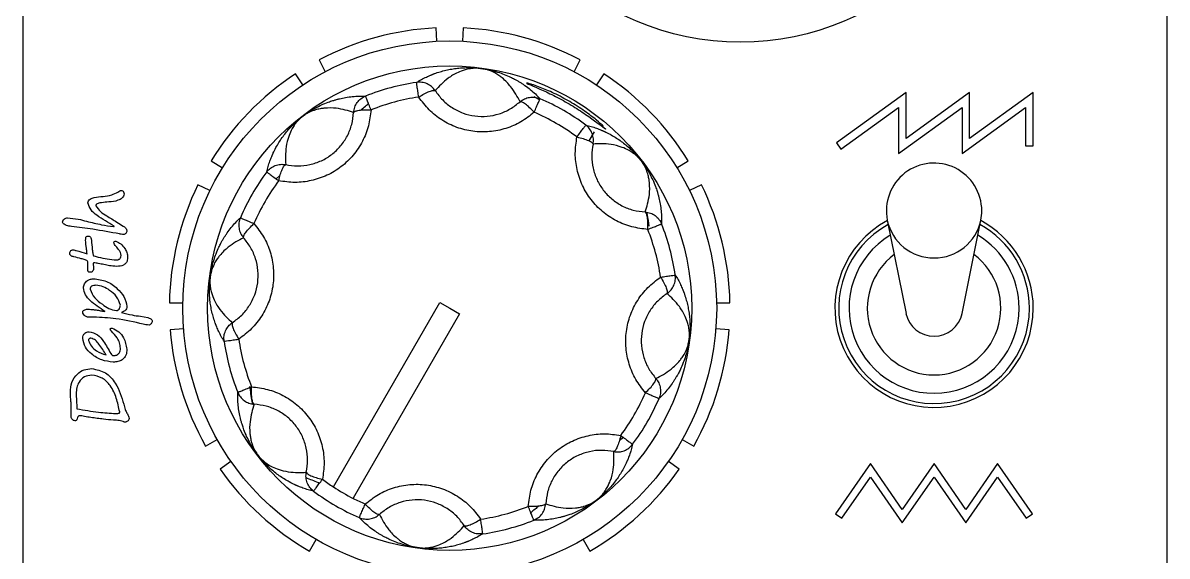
# Model space of a CAD drawing. Extents: x 90 to 120, y 105 to 234.
# Drawn here: x 90.16 to 120.16, y 193.55 to 207.52 of the extents above; entities that cross this region are included whole.
import ezdxf

# ---------------------------------------------------------------- set-up
doc = ezdxf.new("R2010")
doc.units = 0
doc.layers.get('0').update_dxf_attribs({"linetype": 'CONTINUOUS'})

msp = doc.modelspace()

# ---------------------------------------------------------------- linework, layer by layer
at = {"color": 7, "linetype": 'CONTINUOUS'}
for p, q in [((90.161, 230.687), (90.161, 108.687)), ((120.161, 108.687), (120.161, 230.687)), ((101.012, 207.039), (100.995, 207.389)), ((101.707, 207.389), (101.69, 207.039)), ((97.926, 206.55), (98.089, 206.241)), ((104.613, 206.241), (104.776, 206.55)), ((97.504, 205.896), (97.312, 206.188)), ((105.39, 206.188), (105.198, 205.896)), ((103.704, 205.502), (103.568, 205.58)), ((113.318, 205.693), (111.493, 204.379)), ((113.318, 204.493), (113.318, 205.693)), ((114.984, 205.693), (113.318, 204.493)), ((116.651, 205.693), (114.984, 204.493)), ((114.984, 204.493), (114.984, 205.693)), ((116.651, 204.297), (116.651, 205.693)), ((111.609, 204.216), (113.118, 205.302)), ((113.118, 204.102), (114.784, 205.302)), ((113.118, 205.302), (113.118, 204.102)), ((114.784, 204.102), (116.451, 205.302)), ((114.784, 205.302), (114.784, 204.102)), ((116.451, 205.302), (116.451, 204.297)), ((105.005, 204.429), (105.144, 204.67)), ((111.493, 204.379), (111.609, 204.216)), ((116.451, 204.297), (116.651, 204.297)), ((95.095, 203.906), (95.393, 203.722)), ((107.309, 203.722), (107.607, 203.906)), ((96.798, 203.434), (96.901, 203.518)), ((95.065, 203.128), (94.751, 203.282)), ((107.951, 203.282), (107.637, 203.128)), ((112.824, 202.351), (113.315, 199.906)), ((114.787, 199.906), (115.278, 202.351)), ((92.551, 202.194), (92.551, 202.198)), ((91.627, 201.537), (91.845, 201.474)), ((91.864, 201.046), (91.864, 201.252)), ((92.006, 201.211), (92.016, 201.111)), ((94.002, 200.19), (94.352, 200.183)), ((98.301, 195.364), (101.091, 200.197)), ((101.091, 200.197), (101.351, 200.047)), ((108.35, 200.183), (108.7, 200.19)), ((92.021, 199.81), (91.937, 199.809)), ((93.247, 199.833), (93.435, 199.803)), ((101.611, 199.897), (98.82, 195.064)), ((101.351, 200.047), (101.611, 199.897)), ((94.372, 199.505), (94.023, 199.478)), ((108.679, 199.478), (108.33, 199.505)), ((91.427, 197.198), (91.431, 197.34)), ((94.95, 196.434), (95.255, 196.606)), ((105.904, 196.661), (105.801, 196.577)), ((107.447, 196.606), (107.752, 196.434)), ((95.617, 196.032), (95.33, 195.832)), ((107.372, 195.832), (107.085, 196.032)), ((112.384, 195.973), (111.469, 194.654)), ((113.218, 194.773), (112.384, 195.973)), ((114.051, 195.973), (113.218, 194.773)), ((114.884, 194.773), (114.051, 195.973)), ((115.718, 195.973), (114.884, 194.773)), ((116.633, 194.654), (115.718, 195.973)), ((111.633, 194.54), (112.384, 195.622)), ((112.384, 195.622), (113.218, 194.422)), ((113.218, 194.422), (114.051, 195.622)), ((114.051, 195.622), (114.884, 194.422)), ((114.884, 194.422), (115.718, 195.622)), ((115.718, 195.622), (116.469, 194.54)), ((111.469, 194.654), (111.633, 194.54)), ((116.469, 194.54), (116.633, 194.654)), ((97.676, 193.682), (97.851, 193.985)), ((104.851, 193.985), (105.026, 193.682))]:
    msp.add_line(p, q, dxfattribs=at)
for centre, radius in [((108.971, 214.017), 7), ((101.351, 200.047), 7), ((101.351, 200.047), 6.347), ((101.351, 200.047), 6.347)]:
    msp.add_circle(centre, radius, dxfattribs=at)
for centre, radius, start, end in [((101.351, 200.047), 7.35, 92.7778, 117.7778), ((101.351, 200.047), 7.35, 62.2222, 87.2222), ((101.351, 200.047), 7.35, 123.3333, 148.3333), ((101.351, 200.047), 7.35, 31.6667, 56.6667), ((101.351, 200.047), 5.978, 98.3541, 111.6461), ((101.351, 200.047), 5.589, 98.3541, 111.6461), ((101.351, 200.047), 5.978, 53.3541, 66.6461), ((101.351, 200.047), 5.589, 53.3541, 66.6461), ((114.051, 202.597), 1.251, 0, 191.348), ((101.351, 200.047), 5.978, 143.3541, 156.6461), ((101.351, 200.047), 7.35, 153.8889, 178.8889), ((101.351, 200.047), 5.589, 143.3541, 156.6461), ((101.351, 200.047), 7.35, 1.1111, 26.1111), ((114.051, 202.597), 1.251, 348.652, 0), ((101.351, 200.047), 5.978, 8.3541, 21.6461), ((114.051, 200.047), 2.6, 118.0994, 0), ((114.051, 200.047), 2.5, 118.7905, 0), ((114.051, 200.047), 2.5, 0, 61.2095), ((114.051, 200.047), 2.6, 0, 61.9006), ((101.351, 200.047), 5.589, 8.3541, 21.6461), ((114.051, 200.047), 2.23, 120.9838, 0), ((114.051, 200.047), 2.23, 0, 59.0162), ((114.051, 200.047), 1.75, 126.7022, 53.2978), ((114.044, 200.059), 0.745, 191.8421, 270.5036), ((114.058, 200.059), 0.745, 269.4964, 348.1579), ((101.351, 200.047), 7.35, 184.4444, 209.4444), ((101.351, 200.047), 5.589, 188.3541, 201.6461), ((101.351, 200.047), 7.35, 330.5556, 355.5556), ((101.351, 200.047), 5.978, 188.3541, 201.6461), ((101.351, 200.047), 5.589, 323.3541, 336.6461), ((101.351, 200.047), 5.978, 323.3541, 336.6461), ((101.351, 200.047), 7.35, 215, 240), ((101.351, 200.047), 7.35, 300, 325), ((101.351, 200.047), 5.589, 233.3541, 236.9233), ((101.351, 200.047), 5.589, 236.9233, 243.0767), ((101.351, 200.047), 5.978, 233.3541, 246.6461), ((101.351, 200.047), 5.589, 243.0767, 246.6461), ((101.351, 200.047), 5.589, 278.3541, 291.6461), ((101.351, 200.047), 5.978, 278.3541, 291.6461)]:
    msp.add_arc(centre, radius, start, end, dxfattribs=at)
at = {"color": 8, "linetype": 'CONTINUOUS'}
for centre, radius, start, end in [((114.041, 202.607), 1.244, 191.896, 270.4497), ((114.062, 202.605), 1.242, 269.4755, 348.1788)]:
    msp.add_arc(centre, radius, start, end, dxfattribs=at)
at = {"color": 7, "linetype": 'CONTINUOUS'}
for points, knots in [([(100.483, 205.962), (100.523, 205.986), (100.602, 206.034), (100.728, 206.098), (100.821, 206.14), (100.872, 206.16), (100.886, 206.166), (100.9, 206.171), (100.913, 206.177), (100.927, 206.182), (100.941, 206.187), (100.996, 206.207), (101.092, 206.239), (101.242, 206.28), (101.392, 206.311), (101.542, 206.333), (101.691, 206.346), (101.839, 206.35), (101.967, 206.347), (102.08, 206.338), (102.137, 206.332), (102.174, 206.327), (102.206, 206.323), (102.244, 206.317), (102.32, 206.304), (102.412, 206.285), (102.513, 206.26), (102.65, 206.22), (102.802, 206.165), (102.94, 206.104), (103.045, 206.051), (103.123, 206.008), (103.192, 205.967), (103.259, 205.924), (103.356, 205.859), (103.474, 205.768), (103.607, 205.653), (103.681, 205.576), (103.721, 205.535)], [0, 0, 0, 0, 0.078391, 0.150163, 0.207851, 0.214007, 0.220098, 0.226125, 0.232087, 0.237984, 0.243817, 0.249586, 0.307037, 0.356885, 0.399143, 0.433836, 0.461003, 0.480736, 0.493286, 0.497165, 0.498669, 0.500022, 0.500977, 0.501991, 0.504361, 0.511152, 0.521242, 0.534847, 0.56656, 0.609017, 0.640733, 0.665147, 0.691564, 0.719987, 0.750416, 0.824975, 0.908168, 1, 1, 1, 1]), ([(103.195, 205.454), (103.126, 205.586), (103.019, 205.787), (102.801, 206.022), (102.644, 206.143), (102.542, 206.208), (102.424, 206.263), (102.307, 206.301), (102.224, 206.318), (102.198, 206.322), (102.177, 206.325), (102.155, 206.328), (102.128, 206.33), (102.09, 206.333), (102.035, 206.334), (101.96, 206.331), (101.856, 206.318), (101.711, 206.283), (101.506, 206.201), (101.221, 206.02), (101.07, 205.856), (100.969, 205.746)], [0, 0, 0, 0, 0.2510201, 0.3826734, 0.4171007, 0.4514571, 0.4855469, 0.4967131, 0.4984072, 0.4991962, 0.4999465, 0.500693, 0.5014744, 0.5031559, 0.5067724, 0.514355, 0.5298087, 0.5609823, 0.6235759, 0.748979, 1, 1, 1, 1]), ([(100.969, 205.746), (100.94, 205.783), (100.881, 205.856), (100.759, 205.929), (100.623, 205.971), (100.529, 205.965), (100.483, 205.962)], [0, 0, 0, 0, 0.25, 0.5, 0.75, 1, 1, 1, 1]), ([(105.387, 204.808), (105.331, 204.859), (105.219, 204.962), (104.948, 205.171), (104.699, 205.338), (104.499, 205.46), (104.294, 205.573), (104.023, 205.71), (103.754, 205.822), (103.566, 205.89), (103.422, 205.934), (103.356, 205.948), (103.377, 205.933), (103.455, 205.898), (103.658, 205.815), (104.019, 205.652), (104.436, 205.432), (104.838, 205.182), (105.171, 204.945), (105.377, 204.787), (105.466, 204.719), (105.445, 204.743), (105.444, 204.744)], [0, 0, 0, 0, 0.066327, 0.132727, 0.16711, 0.199481, 0.232161, 0.266243, 0.332678, 0.374406, 0.399405, 0.4658, 0.498551, 0.532522, 0.598947, 0.665393, 0.731829, 0.798143, 0.864618, 0.931032, 0.99746, 1, 1, 1, 1]), ([(96.555, 203.615), (96.566, 203.662), (96.588, 203.751), (96.632, 203.886), (96.669, 203.981), (96.69, 204.032), (96.696, 204.045), (96.702, 204.059), (96.708, 204.072), (96.714, 204.085), (96.72, 204.099), (96.744, 204.152), (96.79, 204.243), (96.867, 204.377), (96.951, 204.505), (97.042, 204.627), (97.138, 204.741), (97.24, 204.849), (97.332, 204.937), (97.418, 205.011), (97.463, 205.047), (97.493, 205.07), (97.518, 205.089), (97.549, 205.112), (97.612, 205.157), (97.691, 205.208), (97.78, 205.262), (97.905, 205.331), (98.052, 205.4), (98.191, 205.454), (98.304, 205.49), (98.39, 205.515), (98.467, 205.535), (98.545, 205.552), (98.66, 205.574), (98.807, 205.594), (98.982, 205.606), (99.09, 205.605), (99.146, 205.604)], [0, 0, 0, 0, 0.078391, 0.150163, 0.207851, 0.214007, 0.220098, 0.226125, 0.232087, 0.237984, 0.243817, 0.249586, 0.307037, 0.356885, 0.399143, 0.433836, 0.461003, 0.480736, 0.493286, 0.497165, 0.498669, 0.500022, 0.500977, 0.501991, 0.504361, 0.511152, 0.521242, 0.534847, 0.56656, 0.609017, 0.640733, 0.665147, 0.691564, 0.719987, 0.750416, 0.824975, 0.908168, 1, 1, 1, 1]), ([(98.832, 205.174), (98.84, 205.221), (98.854, 205.313), (98.923, 205.438), (99.02, 205.541), (99.104, 205.583), (99.146, 205.604)], [0, 0, 0, 0, 0.2500003, 0.5, 0.7499997, 1, 1, 1, 1]), ([(100.539, 205.578), (100.589, 205.608), (100.689, 205.668), (100.822, 205.729), (100.925, 205.761), (100.954, 205.751), (100.969, 205.746)], [0, 0, 0, 0, 0.250001, 0.5, 0.749999, 1, 1, 1, 1]), ([(103.567, 205.179), (103.454, 205.09), (103.229, 204.914), (102.827, 204.742), (102.398, 204.655), (101.958, 204.665), (101.532, 204.769), (101.141, 204.964), (100.797, 205.232), (100.625, 205.462), (100.539, 205.578)], [0, 0, 0, 0, 0.125119, 0.250033, 0.375338, 0.500042, 0.624994, 0.749924, 0.873924, 1, 1, 1, 1]), ([(100.969, 205.746), (101.031, 205.662), (101.156, 205.492), (101.409, 205.292), (101.697, 205.147), (102.012, 205.07), (102.336, 205.064), (102.652, 205.128), (102.948, 205.257), (103.113, 205.388), (103.195, 205.454)], [0, 0, 0, 0, 0.126286, 0.251681, 0.376065, 0.499528, 0.623751, 0.747882, 0.873447, 1, 1, 1, 1]), ([(103.195, 205.454), (103.233, 205.481), (103.309, 205.537), (103.445, 205.576), (103.587, 205.58), (103.676, 205.55), (103.721, 205.535)], [0, 0, 0, 0, 0.25, 0.5, 0.75, 1, 1, 1, 1]), ([(99.289, 205.243), (99.272, 205.101), (99.238, 204.816), (99.075, 204.411), (98.834, 204.046), (98.516, 203.742), (98.14, 203.514), (97.727, 203.376), (97.293, 203.322), (97.009, 203.363), (96.866, 203.384)], [0, 0, 0, 0, 0.124938, 0.249963, 0.374872, 0.500081, 0.624831, 0.749849, 0.873923, 1, 1, 1, 1]), ([(98.832, 205.174), (98.69, 205.218), (98.472, 205.286), (98.152, 205.297), (97.955, 205.272), (97.837, 205.246), (97.715, 205.201), (97.605, 205.145), (97.535, 205.099), (97.513, 205.083), (97.496, 205.07), (97.479, 205.057), (97.458, 205.04), (97.429, 205.014), (97.389, 204.976), (97.339, 204.922), (97.274, 204.839), (97.197, 204.711), (97.11, 204.508), (97.036, 204.178), (97.045, 203.956), (97.051, 203.807)], [0, 0, 0, 0, 0.25102, 0.382673, 0.417101, 0.451457, 0.485547, 0.496713, 0.498407, 0.499196, 0.499947, 0.500693, 0.501474, 0.503156, 0.506772, 0.514355, 0.529809, 0.560982, 0.623576, 0.748979, 1, 1, 1, 1]), ([(98.832, 205.174), (98.843, 205.186), (98.863, 205.208), (98.969, 205.232), (99.114, 205.246), (99.231, 205.244), (99.289, 205.243)], [0, 0, 0, 0, 0.250001, 0.5, 0.749999, 1, 1, 1, 1]), ([(99.011, 205.234), (99.045, 205.261), (99.116, 205.319), (99.187, 205.377), (99.224, 205.407)], [0, 0, 0, 0, 0.474551, 1, 1, 1, 1]), ([(103.567, 205.179), (103.526, 205.221), (103.445, 205.305), (103.333, 205.398), (103.241, 205.456), (103.211, 205.454), (103.195, 205.454)], [0, 0, 0, 0, 0.250001, 0.5, 0.749999, 1, 1, 1, 1]), ([(97.051, 203.807), (97.155, 203.791), (97.363, 203.76), (97.684, 203.798), (97.99, 203.898), (98.267, 204.066), (98.501, 204.291), (98.679, 204.561), (98.796, 204.861), (98.82, 205.07), (98.832, 205.174)], [0, 0, 0, 0, 0.126452, 0.251895, 0.376378, 0.49948, 0.624235, 0.748201, 0.873616, 1, 1, 1, 1]), ([(105.111, 204.347), (105.116, 204.394), (105.126, 204.487), (105.092, 204.625), (105.024, 204.751), (104.954, 204.813), (104.919, 204.844)], [0, 0, 0, 0, 0.2500003, 0.5, 0.7499997, 1, 1, 1, 1]), ([(104.919, 204.844), (104.965, 204.832), (105.054, 204.81), (105.189, 204.766), (105.284, 204.73), (105.335, 204.708), (105.349, 204.703), (105.362, 204.697), (105.376, 204.691), (105.389, 204.685), (105.402, 204.679), (105.455, 204.654), (105.547, 204.609), (105.681, 204.532), (105.809, 204.448), (105.931, 204.356), (106.045, 204.261), (106.153, 204.159), (106.241, 204.066), (106.314, 203.98), (106.351, 203.935), (106.373, 203.906), (106.393, 203.88), (106.416, 203.849), (106.461, 203.786), (106.512, 203.708), (106.566, 203.619), (106.634, 203.494), (106.703, 203.347), (106.757, 203.207), (106.794, 203.095), (106.819, 203.009), (106.839, 202.932), (106.856, 202.854), (106.878, 202.739), (106.898, 202.591), (106.91, 202.416), (106.908, 202.309), (106.907, 202.252)], [0, 0, 0, 0, 0.078391, 0.150163, 0.207851, 0.214007, 0.220098, 0.226125, 0.232087, 0.237984, 0.243817, 0.249586, 0.307037, 0.356885, 0.399143, 0.433836, 0.461003, 0.480736, 0.493286, 0.497165, 0.498669, 0.500022, 0.500977, 0.501991, 0.504361, 0.511152, 0.521242, 0.534847, 0.56656, 0.609017, 0.640733, 0.665147, 0.691564, 0.719987, 0.750416, 0.824975, 0.908168, 1, 1, 1, 1]), ([(106.546, 202.109), (106.404, 202.126), (106.12, 202.161), (105.715, 202.323), (105.35, 202.565), (105.046, 202.882), (104.817, 203.258), (104.679, 203.672), (104.625, 204.105), (104.666, 204.389), (104.687, 204.532)], [0, 0, 0, 0, 0.124938, 0.249963, 0.374872, 0.500081, 0.624831, 0.749849, 0.873923, 1, 1, 1, 1]), ([(104.687, 204.532), (104.744, 204.518), (104.857, 204.49), (104.994, 204.439), (105.09, 204.388), (105.104, 204.361), (105.111, 204.347)], [0, 0, 0, 0, 0.250001, 0.5, 0.749999, 1, 1, 1, 1]), ([(105.111, 204.347), (105.095, 204.243), (105.063, 204.035), (105.101, 203.715), (105.202, 203.409), (105.37, 203.131), (105.595, 202.898), (105.864, 202.72), (106.164, 202.602), (106.373, 202.578), (106.478, 202.566)], [0, 0, 0, 0, 0.126452, 0.251895, 0.376378, 0.49948, 0.624235, 0.748201, 0.873616, 1, 1, 1, 1]), ([(106.478, 202.566), (106.522, 202.709), (106.589, 202.926), (106.601, 203.247), (106.575, 203.443), (106.55, 203.561), (106.505, 203.683), (106.449, 203.794), (106.402, 203.864), (106.387, 203.885), (106.374, 203.902), (106.36, 203.92), (106.343, 203.94), (106.318, 203.97), (106.28, 204.01), (106.225, 204.06), (106.142, 204.124), (106.015, 204.202), (105.812, 204.289), (105.482, 204.363), (105.259, 204.354), (105.111, 204.347)], [0, 0, 0, 0, 0.25102, 0.382673, 0.417101, 0.451457, 0.485547, 0.496713, 0.498407, 0.499196, 0.499947, 0.500693, 0.501474, 0.503156, 0.506772, 0.514355, 0.529809, 0.560982, 0.623576, 0.748979, 1, 1, 1, 1]), ([(96.555, 203.615), (96.586, 203.65), (96.648, 203.721), (96.773, 203.788), (96.911, 203.823), (97.004, 203.812), (97.051, 203.807)], [0, 0, 0, 0, 0.25, 0.5, 0.75, 1, 1, 1, 1]), ([(96.866, 203.384), (96.88, 203.44), (96.909, 203.553), (96.96, 203.69), (97.01, 203.786), (97.037, 203.8), (97.051, 203.807)], [0, 0, 0, 0, 0.250001, 0.5, 0.749999, 1, 1, 1, 1]), ([(92.652, 203.088), (92.667, 203.1), (92.695, 203.12), (92.728, 203.129), (92.742, 203.133)], [0, 0, 0, 0, 0.561607, 1, 1, 1, 1]), ([(92.742, 203.133), (92.754, 203.13), (92.777, 203.124), (92.804, 203.088), (92.81, 203.058), (92.813, 203.04)], [0, 0, 0, 0, 0.278075, 0.560279, 1, 1, 1, 1]), ([(91.864, 202.808), (91.867, 202.827), (91.874, 202.866), (91.937, 202.918), (92.07, 202.955), (92.186, 202.967), (92.263, 202.976)], [0, 0, 0, 0, 0.123772, 0.248441, 0.49819, 1, 1, 1, 1]), ([(92.551, 202.198), (92.399, 202.286), (92.187, 202.409), (91.934, 202.61), (91.887, 202.742), (91.864, 202.808)], [0, 0, 0, 0, 0.562332, 0.783177, 1, 1, 1, 1]), ([(92.413, 202.829), (92.35, 202.823), (92.257, 202.815), (92.148, 202.799), (92.097, 202.778), (92.076, 202.753), (92.074, 202.737), (92.073, 202.729)], [0, 0, 0, 0, 0.500945, 0.751226, 0.875674, 0.937903, 1, 1, 1, 1]), ([(92.263, 202.976), (92.34, 202.984), (92.477, 202.997), (92.599, 203.06), (92.652, 203.088)], [0, 0, 0, 0, 0.5608591, 1, 1, 1, 1]), ([(92.813, 203.04), (92.81, 203.02), (92.804, 202.979), (92.748, 202.915), (92.619, 202.847), (92.495, 202.836), (92.413, 202.829)], [0, 0, 0, 0, 0.124513, 0.249595, 0.498966, 1, 1, 1, 1]), ([(92.073, 202.729), (92.111, 202.677), (92.189, 202.57), (92.391, 202.445), (92.535, 202.357), (92.623, 202.303)], [0, 0, 0, 0, 0.275654, 0.557313, 1, 1, 1, 1]), ([(106.546, 202.109), (106.547, 202.168), (106.55, 202.284), (106.536, 202.43), (106.512, 202.535), (106.489, 202.556), (106.478, 202.566)], [0, 0, 0, 0, 0.250001, 0.5, 0.749999, 1, 1, 1, 1]), ([(106.478, 202.566), (106.524, 202.559), (106.617, 202.545), (106.741, 202.476), (106.845, 202.378), (106.886, 202.294), (106.907, 202.252)], [0, 0, 0, 0, 0.2500003, 0.5, 0.7499997, 1, 1, 1, 1]), ([(106.518, 202.557), (106.522, 202.536), (106.541, 202.417), (106.56, 202.296), (106.576, 202.197)], [0, 0, 0, 0, 0.175736, 1, 1, 1, 1]), ([(91.199, 202.298), (91.202, 202.316), (91.208, 202.352), (91.245, 202.39), (91.288, 202.409), (91.316, 202.411), (91.33, 202.411)], [0, 0, 0, 0, 0.278537, 0.558539, 0.77909, 1, 1, 1, 1]), ([(91.439, 202.187), (91.393, 202.192), (91.323, 202.2), (91.249, 202.235), (91.212, 202.266), (91.203, 202.287), (91.199, 202.298)], [0, 0, 0, 0, 0.501469, 0.751085, 0.876525, 1, 1, 1, 1]), ([(91.33, 202.411), (91.425, 202.403), (91.595, 202.388), (91.76, 202.343), (91.832, 202.323)], [0, 0, 0, 0, 0.559655, 1, 1, 1, 1]), ([(91.832, 202.323), (91.963, 202.291), (92.197, 202.233), (92.435, 202.199), (92.54, 202.183)], [0, 0, 0, 0, 0.5601275, 1, 1, 1, 1]), ([(92.623, 202.303), (92.68, 202.269), (92.758, 202.221), (92.859, 202.153), (92.879, 202.104), (92.889, 202.079)], [0, 0, 0, 0, 0.562688, 0.783552, 1, 1, 1, 1]), ([(95.437, 199.179), (95.412, 199.22), (95.365, 199.298), (95.3, 199.425), (95.259, 199.518), (95.238, 199.569), (95.233, 199.582), (95.227, 199.596), (95.222, 199.61), (95.217, 199.623), (95.212, 199.637), (95.191, 199.692), (95.159, 199.789), (95.119, 199.938), (95.088, 200.088), (95.066, 200.239), (95.053, 200.387), (95.049, 200.536), (95.052, 200.663), (95.061, 200.776), (95.067, 200.834), (95.071, 200.87), (95.076, 200.902), (95.081, 200.941), (95.094, 201.017), (95.113, 201.108), (95.138, 201.21), (95.178, 201.346), (95.233, 201.499), (95.294, 201.636), (95.347, 201.741), (95.391, 201.82), (95.431, 201.888), (95.474, 201.956), (95.54, 202.052), (95.63, 202.171), (95.745, 202.303), (95.823, 202.378), (95.863, 202.417)], [0, 0, 0, 0, 0.078391, 0.150163, 0.207851, 0.214007, 0.220098, 0.226125, 0.232087, 0.237984, 0.243817, 0.249586, 0.307037, 0.356885, 0.399143, 0.433836, 0.461003, 0.480736, 0.493286, 0.497165, 0.498669, 0.500022, 0.500977, 0.501991, 0.504361, 0.511152, 0.521242, 0.534847, 0.56656, 0.609017, 0.640733, 0.665147, 0.691564, 0.719987, 0.750416, 0.824975, 0.908168, 1, 1, 1, 1]), ([(95.863, 202.417), (95.848, 202.373), (95.818, 202.284), (95.823, 202.142), (95.862, 202.005), (95.917, 201.93), (95.945, 201.892)], [0, 0, 0, 0, 0.25, 0.5, 0.75, 1, 1, 1, 1]), ([(96.22, 202.263), (96.308, 202.15), (96.485, 201.925), (96.657, 201.523), (96.743, 201.094), (96.734, 200.655), (96.629, 200.228), (96.435, 199.838), (96.166, 199.493), (95.937, 199.322), (95.821, 199.235)], [0, 0, 0, 0, 0.125119, 0.250033, 0.375338, 0.500042, 0.624994, 0.749924, 0.873924, 1, 1, 1, 1]), ([(95.945, 201.892), (95.944, 201.907), (95.943, 201.938), (96, 202.029), (96.094, 202.142), (96.178, 202.223), (96.22, 202.263)], [0, 0, 0, 0, 0.250001, 0.5, 0.749999, 1, 1, 1, 1]), ([(92.692, 201.991), (92.459, 202.034), (92.043, 202.112), (91.624, 202.164), (91.439, 202.187)], [0, 0, 0, 0, 0.559996, 1, 1, 1, 1]), ([(91.807, 201.82), (91.807, 201.846), (91.807, 201.878), (91.818, 201.915), (91.837, 201.934), (91.857, 201.936), (91.87, 201.937)], [0, 0, 0, 0, 0.501442, 0.626868, 0.751451, 1, 1, 1, 1]), ([(91.87, 201.937), (91.88, 201.936), (91.901, 201.934), (91.927, 201.918), (91.952, 201.881), (91.956, 201.847), (91.959, 201.823)], [0, 0, 0, 0, 0.186928, 0.373604, 0.560376, 1, 1, 1, 1]), ([(92.54, 202.183), (92.541, 202.184), (92.545, 202.184), (92.549, 202.186), (92.551, 202.19), (92.551, 202.193), (92.551, 202.194)], [0, 0, 0, 0, 0.300064, 0.553472, 0.762699, 1, 1, 1, 1]), ([(92.799, 201.975), (92.779, 201.977), (92.743, 201.98), (92.707, 201.988), (92.692, 201.991)], [0, 0, 0, 0, 0.559798, 1, 1, 1, 1]), ([(92.889, 202.079), (92.888, 202.065), (92.885, 202.036), (92.863, 202.002), (92.833, 201.979), (92.811, 201.976), (92.799, 201.975)], [0, 0, 0, 0, 0.280276, 0.560249, 0.780249, 1, 1, 1, 1]), ([(91.82, 201.669), (91.816, 201.697), (91.809, 201.747), (91.807, 201.798), (91.807, 201.82)], [0, 0, 0, 0, 0.560024, 1, 1, 1, 1]), ([(91.845, 201.474), (91.841, 201.51), (91.834, 201.575), (91.824, 201.64), (91.82, 201.669)], [0, 0, 0, 0, 0.559989, 1, 1, 1, 1]), ([(91.959, 201.823), (91.965, 201.743), (91.974, 201.624), (91.992, 201.495), (92.002, 201.443), (92.007, 201.43), (92.009, 201.424), (92.014, 201.419), (92.04, 201.414), (92.137, 201.383), (92.315, 201.345), (92.473, 201.322), (92.552, 201.31)], [0, 0, 0, 0, 0.250058, 0.375082, 0.406337, 0.416104, 0.420031, 0.423808, 0.437687, 0.500107, 0.750191, 1, 1, 1, 1]), ([(92.547, 201.76), (92.548, 201.767), (92.548, 201.781), (92.565, 201.802), (92.584, 201.803), (92.595, 201.804)], [0, 0, 0, 0, 0.28123, 0.560546, 1, 1, 1, 1]), ([(92.602, 201.668), (92.588, 201.683), (92.563, 201.71), (92.552, 201.745), (92.547, 201.76)], [0, 0, 0, 0, 0.5619546, 1, 1, 1, 1]), ([(92.595, 201.804), (92.642, 201.782), (92.737, 201.738), (92.827, 201.622), (92.896, 201.505), (92.904, 201.422), (92.908, 201.381)], [0, 0, 0, 0, 0.276331, 0.558089, 0.779257, 1, 1, 1, 1]), ([(92.737, 201.427), (92.732, 201.453), (92.722, 201.505), (92.671, 201.585), (92.629, 201.637), (92.602, 201.668)], [0, 0, 0, 0, 0.2787512, 0.5591576, 1, 1, 1, 1]), ([(95.945, 201.892), (95.813, 201.822), (95.612, 201.716), (95.377, 201.497), (95.256, 201.34), (95.19, 201.239), (95.136, 201.12), (95.097, 201.003), (95.081, 200.921), (95.077, 200.895), (95.073, 200.873), (95.071, 200.851), (95.068, 200.825), (95.065, 200.786), (95.064, 200.731), (95.067, 200.657), (95.08, 200.553), (95.116, 200.408), (95.198, 200.202), (95.379, 199.917), (95.543, 199.766), (95.652, 199.665)], [0, 0, 0, 0, 0.25102, 0.382673, 0.417101, 0.451457, 0.485547, 0.496713, 0.498407, 0.499196, 0.499947, 0.500693, 0.501474, 0.503156, 0.506772, 0.514355, 0.529809, 0.560982, 0.623576, 0.748979, 1, 1, 1, 1]), ([(95.652, 199.665), (95.737, 199.728), (95.906, 199.853), (96.106, 200.105), (96.251, 200.393), (96.329, 200.708), (96.335, 201.032), (96.27, 201.348), (96.141, 201.644), (96.01, 201.809), (95.945, 201.892)], [0, 0, 0, 0, 0.126286, 0.251681, 0.376065, 0.499528, 0.623751, 0.747882, 0.873447, 1, 1, 1, 1]), ([(91.389, 201.485), (91.39, 201.498), (91.393, 201.525), (91.419, 201.553), (91.448, 201.571), (91.468, 201.574), (91.478, 201.576)], [0, 0, 0, 0, 0.280021, 0.559102, 0.780068, 1, 1, 1, 1]), ([(91.496, 201.39), (91.468, 201.398), (91.428, 201.409), (91.393, 201.45), (91.39, 201.473), (91.389, 201.485)], [0, 0, 0, 0, 0.559377, 0.779692, 1, 1, 1, 1]), ([(91.478, 201.576), (91.506, 201.569), (91.556, 201.558), (91.605, 201.543), (91.627, 201.537)], [0, 0, 0, 0, 0.559778, 1, 1, 1, 1]), ([(91.864, 201.252), (91.862, 201.26), (91.859, 201.277), (91.831, 201.3), (91.775, 201.318), (91.661, 201.352), (91.562, 201.375), (91.496, 201.39)], [0, 0, 0, 0, 0.061762, 0.123931, 0.248937, 0.499282, 1, 1, 1, 1]), ([(92.552, 201.31), (92.595, 201.31), (92.648, 201.31), (92.705, 201.34), (92.732, 201.374), (92.735, 201.406), (92.737, 201.427)], [0, 0, 0, 0, 0.500313, 0.625478, 0.750892, 1, 1, 1, 1]), ([(92.908, 201.381), (92.906, 201.354), (92.903, 201.3), (92.868, 201.225), (92.773, 201.149), (92.68, 201.143), (92.615, 201.139)], [0, 0, 0, 0, 0.187499, 0.374331, 0.56106, 1, 1, 1, 1]), ([(91.919, 200.987), (91.91, 200.988), (91.893, 200.989), (91.872, 201.005), (91.865, 201.026), (91.864, 201.039), (91.864, 201.046)], [0, 0, 0, 0, 0.280338, 0.558992, 0.779136, 1, 1, 1, 1]), ([(92.016, 201.111), (92.015, 201.094), (92.014, 201.061), (91.995, 201.016), (91.959, 200.99), (91.932, 200.988), (91.919, 200.987)], [0, 0, 0, 0, 0.280953, 0.560274, 0.779572, 1, 1, 1, 1]), ([(92.022, 201.234), (92.019, 201.234), (92.015, 201.233), (92.011, 201.23), (92.007, 201.223), (92.007, 201.216), (92.006, 201.211)], [0, 0, 0, 0, 0.249238, 0.375337, 0.501637, 1, 1, 1, 1]), ([(92.287, 201.187), (92.238, 201.198), (92.15, 201.217), (92.061, 201.229), (92.022, 201.234)], [0, 0, 0, 0, 0.560224, 1, 1, 1, 1]), ([(92.615, 201.139), (92.553, 201.144), (92.443, 201.153), (92.335, 201.177), (92.287, 201.187)], [0, 0, 0, 0, 0.559774, 1, 1, 1, 1]), ([(91.75, 200.58), (91.755, 200.617), (91.765, 200.692), (91.842, 200.768), (91.929, 200.811), (91.988, 200.814), (92.017, 200.816)], [0, 0, 0, 0, 0.278932, 0.558558, 0.779113, 1, 1, 1, 1]), ([(92.017, 200.816), (92.133, 200.803), (92.364, 200.776), (92.623, 200.577), (92.832, 200.361), (92.87, 200.182), (92.889, 200.093)], [0, 0, 0, 0, 0.2799155, 0.5604313, 0.7812475, 1, 1, 1, 1]), ([(106.483, 197.832), (106.394, 197.944), (106.217, 198.17), (106.045, 198.572), (105.959, 199), (105.968, 199.44), (106.073, 199.867), (106.267, 200.257), (106.536, 200.602), (106.765, 200.773), (106.881, 200.86)], [0, 0, 0, 0, 0.1251185, 0.2500335, 0.3753378, 0.5000418, 0.6249935, 0.7499237, 0.8739243, 1, 1, 1, 1]), ([(107.265, 200.916), (107.29, 200.875), (107.338, 200.797), (107.402, 200.67), (107.443, 200.577), (107.464, 200.526), (107.47, 200.512), (107.475, 200.499), (107.48, 200.485), (107.485, 200.471), (107.491, 200.458), (107.511, 200.403), (107.543, 200.306), (107.583, 200.157), (107.614, 200.007), (107.636, 199.856), (107.649, 199.708), (107.653, 199.559), (107.651, 199.431), (107.641, 199.319), (107.635, 199.261), (107.631, 199.225), (107.626, 199.193), (107.621, 199.154), (107.608, 199.078), (107.589, 198.986), (107.564, 198.885), (107.524, 198.748), (107.469, 198.596), (107.408, 198.459), (107.355, 198.353), (107.311, 198.275), (107.271, 198.207), (107.228, 198.139), (107.162, 198.042), (107.072, 197.924), (106.957, 197.792), (106.88, 197.717), (106.839, 197.678)], [0, 0, 0, 0, 0.078391, 0.150163, 0.207851, 0.214007, 0.220098, 0.226125, 0.232087, 0.237984, 0.243817, 0.249586, 0.307037, 0.356885, 0.399143, 0.433836, 0.461003, 0.480736, 0.493286, 0.497165, 0.498669, 0.500022, 0.500977, 0.501991, 0.504361, 0.511152, 0.521242, 0.534847, 0.56656, 0.609017, 0.640733, 0.665147, 0.691564, 0.719987, 0.750416, 0.824975, 0.908168, 1, 1, 1, 1]), ([(106.881, 200.86), (106.911, 200.81), (106.971, 200.71), (107.032, 200.577), (107.064, 200.473), (107.055, 200.444), (107.05, 200.43)], [0, 0, 0, 0, 0.250001, 0.5, 0.749999, 1, 1, 1, 1]), ([(107.05, 200.43), (107.087, 200.459), (107.16, 200.518), (107.233, 200.64), (107.274, 200.776), (107.268, 200.869), (107.265, 200.916)], [0, 0, 0, 0, 0.25, 0.5, 0.75, 1, 1, 1, 1]), ([(92.312, 199.962), (92.175, 200.048), (91.985, 200.168), (91.791, 200.392), (91.763, 200.517), (91.75, 200.58)], [0, 0, 0, 0, 0.560791, 0.781409, 1, 1, 1, 1]), ([(92.076, 200.646), (92.057, 200.645), (92.018, 200.643), (91.966, 200.624), (91.928, 200.588), (91.923, 200.557), (91.921, 200.542)], [0, 0, 0, 0, 0.280964, 0.561015, 0.78094, 1, 1, 1, 1]), ([(91.921, 200.542), (91.956, 200.462), (92.027, 200.302), (92.23, 200.162), (92.411, 200.028), (92.545, 199.997), (92.612, 199.981)], [0, 0, 0, 0, 0.276207, 0.558335, 0.78003, 1, 1, 1, 1]), ([(92.718, 200.127), (92.69, 200.204), (92.633, 200.36), (92.45, 200.505), (92.27, 200.621), (92.141, 200.637), (92.076, 200.646)], [0, 0, 0, 0, 0.276635, 0.558331, 0.779507, 1, 1, 1, 1]), ([(107.05, 200.43), (106.965, 200.367), (106.796, 200.242), (106.596, 199.989), (106.451, 199.702), (106.374, 199.387), (106.367, 199.063), (106.432, 198.746), (106.561, 198.451), (106.692, 198.286), (106.757, 198.203)], [0, 0, 0, 0, 0.126286, 0.251681, 0.376065, 0.499528, 0.623751, 0.747882, 0.873447, 1, 1, 1, 1]), ([(106.757, 198.203), (106.889, 198.273), (107.09, 198.379), (107.325, 198.597), (107.446, 198.754), (107.512, 198.856), (107.566, 198.974), (107.605, 199.092), (107.621, 199.174), (107.625, 199.2), (107.629, 199.222), (107.631, 199.243), (107.634, 199.27), (107.637, 199.309), (107.638, 199.364), (107.635, 199.438), (107.622, 199.542), (107.586, 199.687), (107.505, 199.892), (107.323, 200.178), (107.159, 200.329), (107.05, 200.43)], [0, 0, 0, 0, 0.25102, 0.382673, 0.417101, 0.451457, 0.485547, 0.496713, 0.498407, 0.499196, 0.499947, 0.500693, 0.501474, 0.503156, 0.506772, 0.514355, 0.529809, 0.560982, 0.623576, 0.748979, 1, 1, 1, 1]), ([(92.612, 199.981), (92.629, 199.986), (92.665, 199.996), (92.709, 200.05), (92.715, 200.098), (92.718, 200.127)], [0, 0, 0, 0, 0.278159, 0.560005, 1, 1, 1, 1]), ([(91.731, 199.947), (91.732, 199.954), (91.735, 199.969), (91.757, 199.99), (91.801, 200.016), (91.846, 200.018), (91.875, 200.019)], [0, 0, 0, 0, 0.1241292, 0.2498078, 0.500172, 1, 1, 1, 1]), ([(91.937, 199.809), (91.911, 199.809), (91.859, 199.81), (91.789, 199.835), (91.741, 199.886), (91.734, 199.926), (91.731, 199.947)], [0, 0, 0, 0, 0.281241, 0.560732, 0.780875, 1, 1, 1, 1]), ([(91.875, 200.019), (91.92, 200.017), (91.999, 200.014), (92.077, 200), (92.111, 199.995)], [0, 0, 0, 0, 0.5599, 1, 1, 1, 1]), ([(93.319, 199.626), (93.08, 199.682), (92.652, 199.781), (92.214, 199.801), (92.021, 199.81)], [0, 0, 0, 0, 0.56006, 1, 1, 1, 1]), ([(92.111, 199.995), (92.149, 199.988), (92.216, 199.976), (92.283, 199.966), (92.312, 199.962)], [0, 0, 0, 0, 0.560067, 1, 1, 1, 1]), ([(92.889, 200.093), (92.887, 200.071), (92.884, 200.026), (92.826, 199.968), (92.775, 199.945), (92.744, 199.931)], [0, 0, 0, 0, 0.2795454, 0.5583984, 1, 1, 1, 1]), ([(92.744, 199.931), (92.837, 199.908), (93.003, 199.868), (93.172, 199.844), (93.247, 199.833)], [0, 0, 0, 0, 0.559902, 1, 1, 1, 1]), ([(93.435, 199.803), (93.463, 199.793), (93.501, 199.778), (93.542, 199.744), (93.55, 199.722), (93.554, 199.711)], [0, 0, 0, 0, 0.5600527, 0.7816134, 1, 1, 1, 1]), ([(92.452, 199.493), (92.453, 199.499), (92.454, 199.508), (92.462, 199.516), (92.477, 199.524), (92.491, 199.525), (92.503, 199.525)], [0, 0, 0, 0, 0.248627, 0.374941, 0.501434, 1, 1, 1, 1]), ([(92.503, 199.525), (92.563, 199.497), (92.684, 199.44), (92.833, 199.243), (92.868, 199.073), (92.889, 198.97)], [0, 0, 0, 0, 0.2770212, 0.5600913, 1, 1, 1, 1]), ([(93.471, 199.601), (93.443, 199.604), (93.391, 199.608), (93.341, 199.621), (93.319, 199.626)], [0, 0, 0, 0, 0.559708, 1, 1, 1, 1]), ([(93.554, 199.711), (93.551, 199.698), (93.546, 199.671), (93.523, 199.641), (93.501, 199.614), (93.481, 199.605), (93.471, 199.601)], [0, 0, 0, 0, 0.279811, 0.561361, 0.782306, 1, 1, 1, 1]), ([(95.437, 199.179), (95.434, 199.226), (95.428, 199.319), (95.469, 199.455), (95.542, 199.577), (95.615, 199.636), (95.652, 199.665)], [0, 0, 0, 0, 0.25, 0.5, 0.75, 1, 1, 1, 1]), ([(95.652, 199.665), (95.647, 199.651), (95.638, 199.622), (95.67, 199.518), (95.731, 199.385), (95.791, 199.285), (95.821, 199.235)], [0, 0, 0, 0, 0.250001, 0.5, 0.749999, 1, 1, 1, 1]), ([(91.731, 199.258), (91.733, 199.283), (91.738, 199.333), (91.782, 199.39), (91.838, 199.425), (91.877, 199.429), (91.897, 199.43)], [0, 0, 0, 0, 0.279942, 0.559305, 0.779703, 1, 1, 1, 1]), ([(92.53, 198.633), (92.427, 198.645), (92.219, 198.668), (91.976, 198.828), (91.777, 199.015), (91.746, 199.177), (91.731, 199.258)], [0, 0, 0, 0, 0.280161, 0.560932, 0.781372, 1, 1, 1, 1]), ([(91.942, 199.259), (91.934, 199.259), (91.916, 199.258), (91.894, 199.245), (91.884, 199.224), (91.883, 199.21), (91.883, 199.203)], [0, 0, 0, 0, 0.280657, 0.559264, 0.779407, 1, 1, 1, 1]), ([(91.883, 199.203), (91.903, 199.148), (91.945, 199.038), (92.114, 198.902), (92.257, 198.851), (92.344, 198.82)], [0, 0, 0, 0, 0.276591, 0.558357, 1, 1, 1, 1]), ([(91.897, 199.43), (91.974, 199.41), (92.129, 199.369), (92.306, 199.137), (92.406, 198.964), (92.467, 198.857)], [0, 0, 0, 0, 0.276525, 0.557619, 1, 1, 1, 1]), ([(92.344, 198.82), (92.285, 198.917), (92.202, 199.052), (92.07, 199.214), (91.985, 199.244), (91.942, 199.259)], [0, 0, 0, 0, 0.562202, 0.78299, 1, 1, 1, 1]), ([(92.485, 199.443), (92.476, 199.451), (92.462, 199.465), (92.455, 199.485), (92.452, 199.493)], [0, 0, 0, 0, 0.561984, 1, 1, 1, 1]), ([(92.718, 198.997), (92.713, 199.045), (92.702, 199.141), (92.621, 199.297), (92.536, 199.388), (92.485, 199.443)], [0, 0, 0, 0, 0.279577, 0.55972, 1, 1, 1, 1]), ([(92.889, 198.97), (92.885, 198.917), (92.877, 198.812), (92.779, 198.693), (92.653, 198.639), (92.571, 198.635), (92.53, 198.633)], [0, 0, 0, 0, 0.280219, 0.558546, 0.778889, 1, 1, 1, 1]), ([(92.536, 198.804), (92.565, 198.806), (92.621, 198.811), (92.686, 198.863), (92.715, 198.931), (92.717, 198.975), (92.718, 198.997)], [0, 0, 0, 0, 0.2800442, 0.5588143, 0.7791378, 1, 1, 1, 1]), ([(92.467, 198.857), (92.476, 198.842), (92.488, 198.821), (92.516, 198.805), (92.529, 198.804), (92.536, 198.804)], [0, 0, 0, 0, 0.5583241, 0.7790769, 1, 1, 1, 1]), ([(91.408, 197.843), (91.414, 197.931), (91.427, 198.107), (91.565, 198.321), (91.761, 198.445), (91.899, 198.456), (91.969, 198.462)], [0, 0, 0, 0, 0.28047, 0.559747, 0.779635, 1, 1, 1, 1]), ([(91.969, 198.462), (92.093, 198.437), (92.344, 198.386), (92.653, 198.029), (92.748, 197.72), (92.806, 197.531)], [0, 0, 0, 0, 0.27811, 0.55869, 1, 1, 1, 1]), ([(91.963, 198.291), (91.896, 198.283), (91.763, 198.266), (91.63, 198.124), (91.568, 197.965), (91.563, 197.861), (91.56, 197.809)], [0, 0, 0, 0, 0.279049, 0.558052, 0.778818, 1, 1, 1, 1]), ([(92.699, 197.33), (92.674, 197.45), (92.624, 197.691), (92.479, 198.002), (92.253, 198.242), (92.059, 198.275), (91.963, 198.291)], [0, 0, 0, 0, 0.281143, 0.561495, 0.78146, 1, 1, 1, 1]), ([(106.483, 197.832), (106.525, 197.872), (106.608, 197.953), (106.702, 198.066), (106.759, 198.157), (106.758, 198.188), (106.757, 198.203)], [0, 0, 0, 0, 0.250001, 0.5, 0.749999, 1, 1, 1, 1]), ([(106.757, 198.203), (106.785, 198.165), (106.841, 198.09), (106.879, 197.953), (106.884, 197.811), (106.854, 197.722), (106.839, 197.678)], [0, 0, 0, 0, 0.2500003, 0.5, 0.7499997, 1, 1, 1, 1]), ([(91.421, 197.602), (91.417, 197.647), (91.411, 197.727), (91.409, 197.807), (91.408, 197.843)], [0, 0, 0, 0, 0.5600177, 1, 1, 1, 1]), ([(91.56, 197.809), (91.561, 197.75), (91.563, 197.644), (91.57, 197.538), (91.574, 197.491)], [0, 0, 0, 0, 0.5599907, 1, 1, 1, 1]), ([(97.783, 195.251), (97.737, 195.263), (97.648, 195.285), (97.513, 195.329), (97.418, 195.365), (97.367, 195.386), (97.353, 195.392), (97.34, 195.398), (97.327, 195.404), (97.313, 195.41), (97.3, 195.416), (97.247, 195.441), (97.155, 195.486), (97.021, 195.563), (96.893, 195.647), (96.771, 195.738), (96.657, 195.834), (96.549, 195.936), (96.461, 196.029), (96.388, 196.115), (96.352, 196.16), (96.329, 196.189), (96.309, 196.214), (96.286, 196.246), (96.241, 196.308), (96.19, 196.387), (96.136, 196.476), (96.068, 196.601), (95.999, 196.748), (95.945, 196.888), (95.908, 197), (95.883, 197.086), (95.863, 197.163), (95.846, 197.241), (95.824, 197.356), (95.804, 197.504), (95.792, 197.679), (95.794, 197.786), (95.795, 197.842)], [0, 0, 0, 0, 0.078391, 0.150163, 0.207851, 0.214007, 0.220098, 0.226125, 0.232087, 0.237984, 0.243817, 0.249586, 0.307037, 0.356885, 0.399143, 0.433836, 0.461003, 0.480736, 0.493286, 0.497165, 0.498669, 0.500022, 0.500977, 0.501991, 0.504361, 0.511152, 0.521242, 0.534847, 0.56656, 0.609017, 0.640733, 0.665147, 0.691564, 0.719987, 0.750416, 0.824975, 0.908168, 1, 1, 1, 1]), ([(95.795, 197.842), (95.816, 197.8), (95.857, 197.716), (95.961, 197.619), (96.085, 197.55), (96.178, 197.536), (96.224, 197.529)], [0, 0, 0, 0, 0.25, 0.5, 0.75, 1, 1, 1, 1]), ([(96.184, 197.538), (96.18, 197.559), (96.156, 197.711), (96.131, 197.864), (96.11, 197.996)], [0, 0, 0, 0, 0.1384064, 1, 1, 1, 1]), ([(96.224, 197.529), (96.213, 197.539), (96.19, 197.56), (96.166, 197.665), (96.153, 197.811), (96.155, 197.927), (96.156, 197.986)], [0, 0, 0, 0, 0.250001, 0.5, 0.749999, 1, 1, 1, 1]), ([(96.156, 197.986), (96.298, 197.969), (96.582, 197.934), (96.987, 197.772), (97.352, 197.53), (97.656, 197.213), (97.885, 196.837), (98.023, 196.423), (98.077, 195.989), (98.036, 195.706), (98.015, 195.563)], [0, 0, 0, 0, 0.124938, 0.249963, 0.374872, 0.500081, 0.624831, 0.749849, 0.873923, 1, 1, 1, 1]), ([(91.431, 197.34), (91.43, 197.389), (91.429, 197.476), (91.423, 197.563), (91.421, 197.602)], [0, 0, 0, 0, 0.559984, 1, 1, 1, 1]), ([(91.574, 197.491), (91.575, 197.476), (91.577, 197.449), (91.578, 197.421), (91.579, 197.409)], [0, 0, 0, 0, 0.5599937, 1, 1, 1, 1]), ([(91.579, 197.409), (91.767, 197.376), (92.103, 197.318), (92.444, 197.295), (92.594, 197.285)], [0, 0, 0, 0, 0.560129, 1, 1, 1, 1]), ([(92.806, 197.531), (92.817, 197.485), (92.836, 197.402), (92.874, 197.326), (92.89, 197.292)], [0, 0, 0, 0, 0.560571, 1, 1, 1, 1]), ([(96.224, 197.529), (96.18, 197.386), (96.113, 197.169), (96.101, 196.848), (96.127, 196.652), (96.152, 196.534), (96.197, 196.411), (96.253, 196.301), (96.3, 196.231), (96.315, 196.21), (96.328, 196.192), (96.342, 196.175), (96.359, 196.154), (96.384, 196.125), (96.422, 196.085), (96.477, 196.035), (96.56, 195.971), (96.687, 195.893), (96.89, 195.806), (97.22, 195.732), (97.443, 195.741), (97.591, 195.747)], [0, 0, 0, 0, 0.25102, 0.382673, 0.417101, 0.451457, 0.485547, 0.496713, 0.498407, 0.499196, 0.499947, 0.500693, 0.501474, 0.503156, 0.506772, 0.514355, 0.529809, 0.560982, 0.623576, 0.748979, 1, 1, 1, 1]), ([(97.591, 195.747), (97.607, 195.852), (97.639, 196.06), (97.601, 196.38), (97.5, 196.686), (97.332, 196.964), (97.107, 197.197), (96.838, 197.375), (96.538, 197.493), (96.329, 197.517), (96.224, 197.529)], [0, 0, 0, 0, 0.1264515, 0.2518946, 0.3763782, 0.4994798, 0.6242346, 0.7482011, 0.8736158, 1, 1, 1, 1]), ([(91.529, 197.095), (91.515, 197.098), (91.485, 197.103), (91.455, 197.132), (91.431, 197.163), (91.428, 197.186), (91.427, 197.198)], [0, 0, 0, 0, 0.278878, 0.559369, 0.779983, 1, 1, 1, 1]), ([(91.595, 197.181), (91.589, 197.159), (91.582, 197.13), (91.555, 197.099), (91.538, 197.096), (91.529, 197.095)], [0, 0, 0, 0, 0.560599, 0.780896, 1, 1, 1, 1]), ([(91.646, 197.228), (91.639, 197.227), (91.625, 197.226), (91.604, 197.209), (91.598, 197.191), (91.595, 197.181)], [0, 0, 0, 0, 0.28004, 0.560767, 1, 1, 1, 1]), ([(91.778, 197.209), (91.753, 197.214), (91.71, 197.222), (91.665, 197.226), (91.646, 197.228)], [0, 0, 0, 0, 0.560147, 1, 1, 1, 1]), ([(92.533, 197.114), (92.447, 197.121), (92.305, 197.133), (92.109, 197.159), (91.943, 197.18), (91.833, 197.199), (91.778, 197.209)], [0, 0, 0, 0, 0.339971, 0.559989, 0.780004, 1, 1, 1, 1]), ([(92.789, 197.075), (92.742, 197.088), (92.658, 197.111), (92.571, 197.113), (92.533, 197.114)], [0, 0, 0, 0, 0.558971, 1, 1, 1, 1]), ([(92.594, 197.285), (92.612, 197.285), (92.646, 197.285), (92.678, 197.294), (92.692, 197.298)], [0, 0, 0, 0, 0.5604, 1, 1, 1, 1]), ([(92.692, 197.298), (92.695, 197.304), (92.699, 197.314), (92.699, 197.325), (92.699, 197.33)], [0, 0, 0, 0, 0.55587, 1, 1, 1, 1]), ([(92.946, 197.155), (92.943, 197.14), (92.937, 197.111), (92.905, 197.086), (92.874, 197.064), (92.852, 197.059), (92.841, 197.057)], [0, 0, 0, 0, 0.278463, 0.559119, 0.780242, 1, 1, 1, 1]), ([(92.89, 197.292), (92.906, 197.268), (92.934, 197.226), (92.942, 197.177), (92.946, 197.155)], [0, 0, 0, 0, 0.560816, 1, 1, 1, 1]), ([(92.841, 197.057), (92.831, 197.06), (92.813, 197.064), (92.796, 197.072), (92.789, 197.075)], [0, 0, 0, 0, 0.5593574, 1, 1, 1, 1]), ([(103.413, 194.852), (103.43, 194.994), (103.464, 195.278), (103.627, 195.684), (103.869, 196.048), (104.186, 196.353), (104.562, 196.581), (104.975, 196.719), (105.409, 196.773), (105.693, 196.732), (105.836, 196.711)], [0, 0, 0, 0, 0.124938, 0.249963, 0.374872, 0.500081, 0.624831, 0.749849, 0.873923, 1, 1, 1, 1]), ([(105.836, 196.711), (105.822, 196.655), (105.793, 196.541), (105.742, 196.404), (105.692, 196.309), (105.665, 196.295), (105.651, 196.288)], [0, 0, 0, 0, 0.250001, 0.5, 0.749999, 1, 1, 1, 1]), ([(106.147, 196.48), (106.136, 196.433), (106.114, 196.344), (106.07, 196.209), (106.034, 196.114), (106.012, 196.063), (106.006, 196.05), (106, 196.036), (105.994, 196.023), (105.988, 196.01), (105.982, 195.996), (105.958, 195.943), (105.912, 195.852), (105.835, 195.718), (105.751, 195.59), (105.66, 195.468), (105.564, 195.353), (105.462, 195.246), (105.37, 195.157), (105.284, 195.084), (105.239, 195.048), (105.21, 195.025), (105.184, 195.006), (105.153, 194.983), (105.09, 194.938), (105.012, 194.886), (104.922, 194.832), (104.797, 194.764), (104.651, 194.695), (104.511, 194.641), (104.399, 194.604), (104.312, 194.58), (104.235, 194.56), (104.157, 194.543), (104.042, 194.521), (103.895, 194.501), (103.72, 194.488), (103.612, 194.49), (103.556, 194.491)], [0, 0, 0, 0, 0.078391, 0.1501634, 0.2078513, 0.2140069, 0.2200979, 0.2261245, 0.2320866, 0.2379843, 0.2438174, 0.2495861, 0.3070371, 0.3568849, 0.3991435, 0.4338356, 0.4610033, 0.4807364, 0.4932857, 0.4971651, 0.4986689, 0.500022, 0.5009771, 0.501991, 0.5043605, 0.5111517, 0.5212419, 0.5348466, 0.5665601, 0.6090165, 0.6407334, 0.6651471, 0.6915643, 0.7199867, 0.7504156, 0.8249751, 0.9081676, 1, 1, 1, 1]), ([(105.651, 196.288), (105.547, 196.304), (105.339, 196.335), (105.018, 196.297), (104.712, 196.197), (104.435, 196.028), (104.201, 195.804), (104.023, 195.534), (103.906, 195.234), (103.882, 195.025), (103.87, 194.921)], [0, 0, 0, 0, 0.126451, 0.251895, 0.376378, 0.49948, 0.624235, 0.748201, 0.873616, 1, 1, 1, 1]), ([(103.87, 194.921), (104.012, 194.876), (104.23, 194.809), (104.55, 194.798), (104.747, 194.823), (104.865, 194.849), (104.987, 194.894), (105.097, 194.949), (105.167, 194.996), (105.189, 195.012), (105.206, 195.025), (105.223, 195.038), (105.244, 195.055), (105.273, 195.08), (105.313, 195.118), (105.363, 195.173), (105.428, 195.256), (105.505, 195.384), (105.593, 195.587), (105.666, 195.916), (105.657, 196.139), (105.651, 196.288)], [0, 0, 0, 0, 0.25102, 0.382673, 0.417101, 0.451457, 0.485547, 0.496713, 0.498407, 0.499196, 0.499947, 0.500693, 0.501474, 0.503156, 0.506772, 0.514355, 0.529809, 0.560982, 0.623576, 0.748979, 1, 1, 1, 1]), ([(105.651, 196.288), (105.698, 196.283), (105.791, 196.272), (105.929, 196.307), (106.054, 196.374), (106.116, 196.444), (106.147, 196.48)], [0, 0, 0, 0, 0.25, 0.5, 0.75, 1, 1, 1, 1]), ([(97.783, 195.251), (97.748, 195.282), (97.678, 195.344), (97.611, 195.47), (97.576, 195.607), (97.586, 195.701), (97.591, 195.747)], [0, 0, 0, 0, 0.2500003, 0.5, 0.7499997, 1, 1, 1, 1]), ([(97.591, 195.747), (97.598, 195.734), (97.612, 195.707), (97.708, 195.656), (97.845, 195.605), (97.958, 195.577), (98.015, 195.563)], [0, 0, 0, 0, 0.250001, 0.5, 0.749999, 1, 1, 1, 1]), ([(97.94, 195.462), (97.929, 195.466), (97.811, 195.511), (97.694, 195.556), (97.587, 195.597)], [0, 0, 0, 0, 0.0911791, 1, 1, 1, 1]), ([(99.135, 194.916), (99.248, 195.004), (99.473, 195.181), (99.875, 195.353), (100.304, 195.44), (100.744, 195.43), (101.17, 195.326), (101.561, 195.131), (101.905, 194.862), (102.077, 194.633), (102.163, 194.517)], [0, 0, 0, 0, 0.125119, 0.250033, 0.375338, 0.500042, 0.624994, 0.749924, 0.873924, 1, 1, 1, 1]), ([(101.733, 194.348), (101.671, 194.433), (101.546, 194.602), (101.293, 194.802), (101.005, 194.947), (100.69, 195.025), (100.366, 195.031), (100.05, 194.967), (99.754, 194.837), (99.589, 194.707), (99.507, 194.641)], [0, 0, 0, 0, 0.126286, 0.251681, 0.376065, 0.499528, 0.623751, 0.747882, 0.873447, 1, 1, 1, 1]), ([(99.507, 194.641), (99.491, 194.641), (99.461, 194.639), (99.369, 194.697), (99.257, 194.79), (99.176, 194.874), (99.135, 194.916)], [0, 0, 0, 0, 0.250001, 0.5, 0.749999, 1, 1, 1, 1]), ([(103.87, 194.921), (103.859, 194.909), (103.839, 194.887), (103.733, 194.863), (103.588, 194.849), (103.471, 194.851), (103.413, 194.852)], [0, 0, 0, 0, 0.2500007, 0.5, 0.7499993, 1, 1, 1, 1]), ([(103.691, 194.861), (103.657, 194.834), (103.586, 194.776), (103.515, 194.718), (103.478, 194.688)], [0, 0, 0, 0, 0.474551, 1, 1, 1, 1]), ([(103.556, 194.491), (103.598, 194.512), (103.682, 194.554), (103.779, 194.657), (103.848, 194.781), (103.862, 194.874), (103.87, 194.921)], [0, 0, 0, 0, 0.2500003, 0.5, 0.7499997, 1, 1, 1, 1]), ([(98.981, 194.559), (99.026, 194.544), (99.115, 194.515), (99.257, 194.519), (99.393, 194.558), (99.469, 194.613), (99.507, 194.641)], [0, 0, 0, 0, 0.25, 0.5, 0.75, 1, 1, 1, 1]), ([(102.22, 194.133), (102.179, 194.108), (102.1, 194.061), (101.974, 193.996), (101.881, 193.955), (101.83, 193.934), (101.816, 193.929), (101.802, 193.924), (101.789, 193.918), (101.775, 193.913), (101.761, 193.908), (101.706, 193.888), (101.61, 193.855), (101.46, 193.815), (101.31, 193.784), (101.16, 193.762), (101.011, 193.749), (100.863, 193.745), (100.735, 193.748), (100.622, 193.757), (100.565, 193.763), (100.528, 193.768), (100.496, 193.772), (100.458, 193.778), (100.382, 193.791), (100.29, 193.81), (100.189, 193.835), (100.052, 193.875), (99.9, 193.93), (99.762, 193.99), (99.657, 194.044), (99.579, 194.087), (99.51, 194.128), (99.443, 194.171), (99.346, 194.236), (99.228, 194.326), (99.095, 194.442), (99.021, 194.519), (98.981, 194.559)], [0, 0, 0, 0, 0.078391, 0.1501634, 0.2078513, 0.2140069, 0.2200979, 0.2261245, 0.2320866, 0.2379843, 0.2438174, 0.2495861, 0.3070371, 0.3568849, 0.3991435, 0.4338356, 0.4610033, 0.4807364, 0.4932857, 0.4971651, 0.4986689, 0.500022, 0.5009771, 0.501991, 0.5043605, 0.5111517, 0.5212419, 0.5348466, 0.5665601, 0.6090165, 0.6407334, 0.6651471, 0.6915643, 0.7199867, 0.7504156, 0.8249751, 0.9081676, 1, 1, 1, 1]), ([(99.507, 194.641), (99.576, 194.509), (99.683, 194.308), (99.901, 194.073), (100.058, 193.952), (100.16, 193.887), (100.278, 193.832), (100.395, 193.793), (100.478, 193.777), (100.504, 193.773), (100.525, 193.77), (100.547, 193.767), (100.574, 193.765), (100.612, 193.762), (100.667, 193.76), (100.742, 193.764), (100.846, 193.777), (100.991, 193.812), (101.196, 193.894), (101.481, 194.075), (101.632, 194.239), (101.733, 194.348)], [0, 0, 0, 0, 0.25102, 0.382673, 0.417101, 0.451457, 0.485547, 0.496713, 0.498407, 0.499196, 0.499947, 0.500693, 0.501474, 0.503156, 0.506772, 0.514355, 0.529809, 0.560982, 0.623576, 0.748979, 1, 1, 1, 1]), ([(101.733, 194.348), (101.748, 194.344), (101.777, 194.334), (101.88, 194.366), (102.013, 194.427), (102.113, 194.487), (102.163, 194.517)], [0, 0, 0, 0, 0.250001, 0.5, 0.749999, 1, 1, 1, 1]), ([(102.22, 194.133), (102.173, 194.13), (102.079, 194.124), (101.943, 194.165), (101.821, 194.238), (101.763, 194.312), (101.733, 194.348)], [0, 0, 0, 0, 0.25, 0.5, 0.75, 1, 1, 1, 1])]:
    msp.add_open_spline(points, degree=3, knots=knots, dxfattribs=at)
for points in [[(100.539, 205.578), (100.531, 205.629), (100.516, 205.733), (100.498, 205.856), (100.485, 205.942), (100.483, 205.955), (100.483, 205.962)], [(99.289, 205.243), (99.27, 205.291), (99.231, 205.389), (99.185, 205.505), (99.153, 205.585), (99.148, 205.597), (99.146, 205.604)], [(103.567, 205.179), (103.588, 205.227), (103.629, 205.324), (103.678, 205.438), (103.713, 205.517), (103.718, 205.529), (103.721, 205.535)], [(104.687, 204.532), (104.719, 204.574), (104.781, 204.658), (104.855, 204.758), (104.907, 204.828), (104.915, 204.838), (104.919, 204.844)], [(96.555, 203.615), (96.56, 203.611), (96.571, 203.603), (96.64, 203.552), (96.74, 203.478), (96.824, 203.415), (96.866, 203.384)], [(95.863, 202.417), (95.869, 202.414), (95.881, 202.409), (95.961, 202.375), (96.075, 202.326), (96.171, 202.284), (96.22, 202.263)], [(106.546, 202.109), (106.595, 202.129), (106.693, 202.167), (106.808, 202.213), (106.889, 202.245), (106.901, 202.25), (106.907, 202.252)], [(106.881, 200.86), (106.933, 200.867), (107.037, 200.882), (107.16, 200.9), (107.246, 200.913), (107.259, 200.915), (107.265, 200.916)], [(95.437, 199.179), (95.443, 199.18), (95.457, 199.182), (95.542, 199.194), (95.665, 199.212), (95.769, 199.228), (95.821, 199.235)], [(95.795, 197.842), (95.801, 197.845), (95.813, 197.85), (95.894, 197.882), (96.009, 197.928), (96.107, 197.966), (96.156, 197.986)], [(106.483, 197.832), (106.531, 197.811), (106.627, 197.769), (106.741, 197.72), (106.821, 197.686), (106.833, 197.68), (106.839, 197.678)], [(105.836, 196.711), (105.878, 196.68), (105.962, 196.617), (106.062, 196.543), (106.131, 196.491), (106.142, 196.484), (106.147, 196.48)], [(97.783, 195.251), (97.787, 195.257), (97.795, 195.267), (97.847, 195.337), (97.921, 195.436), (97.984, 195.521), (98.015, 195.563)], [(98.981, 194.559), (98.984, 194.566), (98.989, 194.578), (99.024, 194.657), (99.073, 194.771), (99.115, 194.868), (99.135, 194.916)], [(103.556, 194.491), (103.554, 194.497), (103.549, 194.51), (103.517, 194.59), (103.471, 194.706), (103.432, 194.803), (103.413, 194.852)], [(102.22, 194.133), (102.219, 194.14), (102.217, 194.153), (102.204, 194.238), (102.186, 194.361), (102.171, 194.465), (102.163, 194.517)]]:
    msp.add_open_spline(points, degree=3, dxfattribs=at)

doc.saveas('drawing.dxf')
